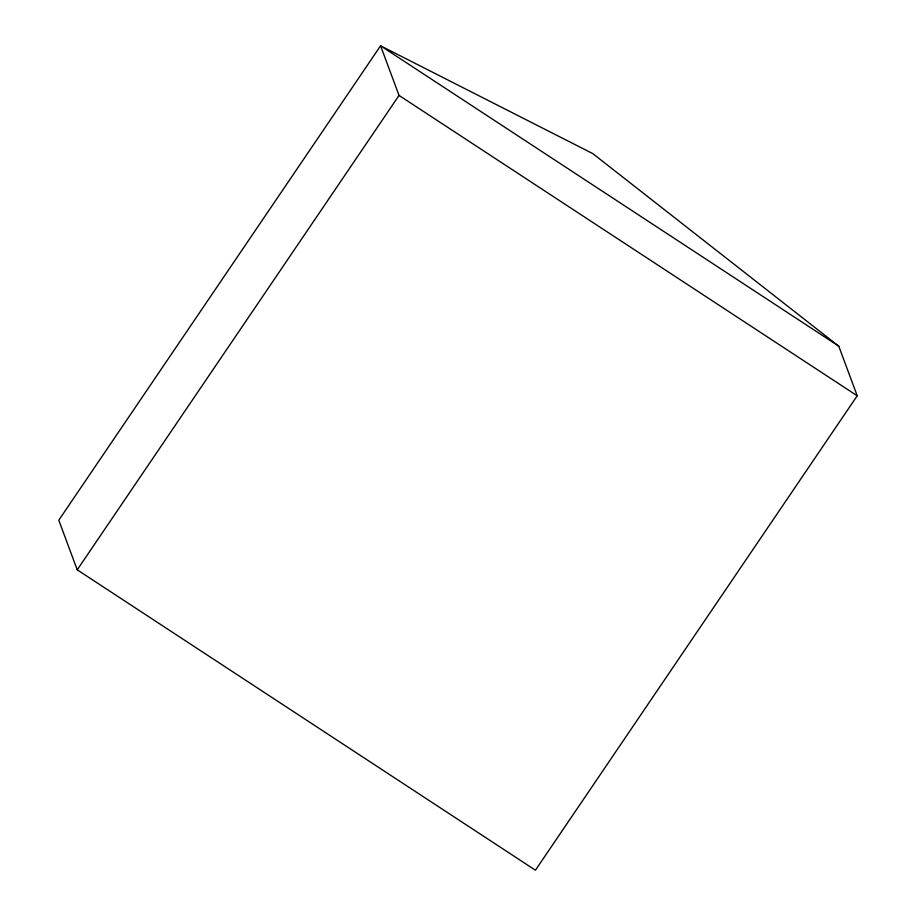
<?xml version="1.0" encoding="UTF-8"?>
<svg xmlns="http://www.w3.org/2000/svg" width="916" height="916" viewBox="0 0 916 916"><rect width="100%" height="100%" fill="white"/><g stroke="black" fill="none" stroke-linecap="round" stroke-linejoin="round"><path stroke-width="1.37" d="M77.23 569.821L399.033 95.413L380.575 45.8L58.784 520.208L77.23 569.821L535.425 870.2L857.216 395.792L838.77 346.179L592.789 153.602L380.575 45.8L838.77 346.179M399.033 95.413L857.216 395.792"/></g></svg>
